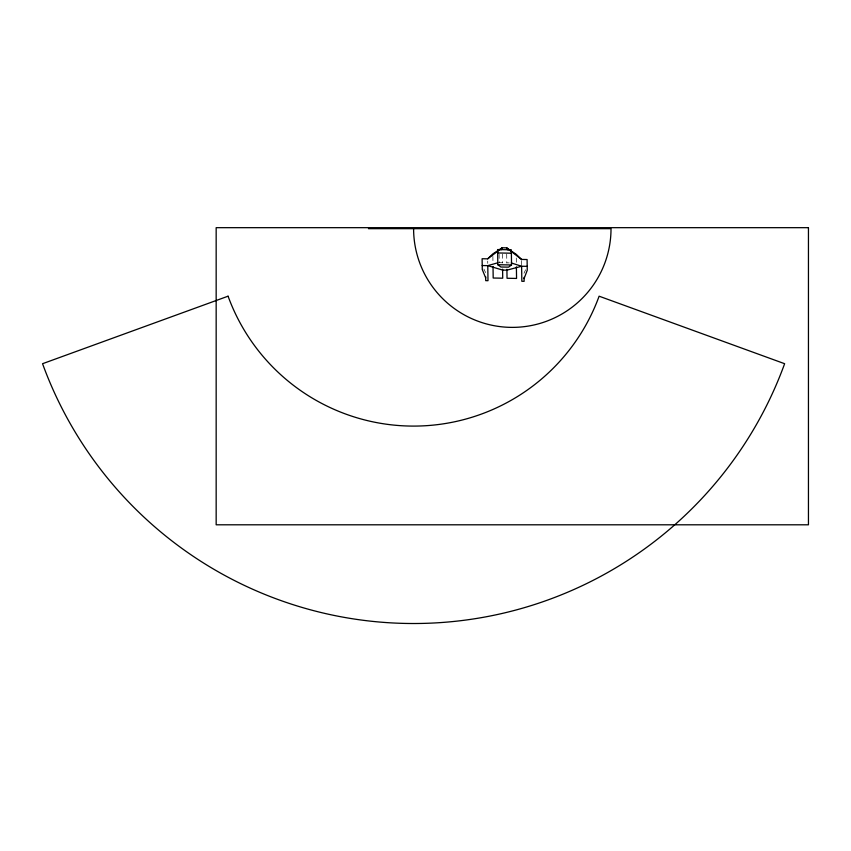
<?xml version="1.0" encoding="UTF-8"?>
<svg xmlns="http://www.w3.org/2000/svg" width="851" height="851" viewBox="0 0 851 851"><rect width="100%" height="100%" fill="white"/><g stroke="black" fill="none" stroke-linecap="round" stroke-linejoin="round"><path stroke-width="0.64" stroke-dasharray="4.25 3.19" d="M524.014 273.256L525.599 269.799M498.92 262.704L502.494 262.768M506.813 262.842L509.196 262.885M483.9 269.054L485.591 272.575M521.535 260.566L521.61 265.108M516.27 258.034L516.344 263.193M506.696 254.141L506.824 263.023M502.367 254.066L502.494 262.948M499.08 254.172L499.197 262.48M492.878 256.374L492.974 262.778M487.719 261.097L487.751 263.374"/><path stroke-width="1.28" d="M524.088 278.554L527.248 270.31L527.099 259.534L521.525 259.427L506.6 247.854L502.281 247.779L492.846 253.896L487.687 258.832L482.113 258.736L482.262 269.512L485.666 277.873M500.994 249.864L502.281 247.779L487.687 258.832M511.547 264.969L508.526 267.15L500.909 267.012L497.824 264.725L497.612 249.566L511.334 249.811L511.547 264.969L497.824 264.725M497.931 262.757L487.783 265.64L482.209 265.544M368.462 228.664L611.018 228.664A98.716 98.716 0 0 1 512.313 327.38A98.716 98.716 0 0 1 413.597 228.664M497.654 252.96L511.377 253.194M527.195 266.342L521.62 266.246L506.919 270.15L502.601 270.075L487.783 265.64L487.995 280.692L485.708 280.649L485.644 276.671M511.26 262.959L521.62 266.246L521.833 281.287L524.12 281.33L524.067 277.352M521.525 259.427L516.217 254.311L506.6 247.854L507.951 249.981M516.397 266.863L516.557 278.437L507.036 278.266L506.909 269.267M502.59 269.193L502.718 278.192L493.186 278.022L493.027 266.448M228.068 296.191L42.55 363.707A394.853 394.853 0 0 0 784.633 363.707L599.115 296.191A197.432 197.432 0 0 1 228.068 296.191M808.45 227.674L216.165 227.674L216.165 524.801L808.45 524.801L808.45 227.674"/></g></svg>
